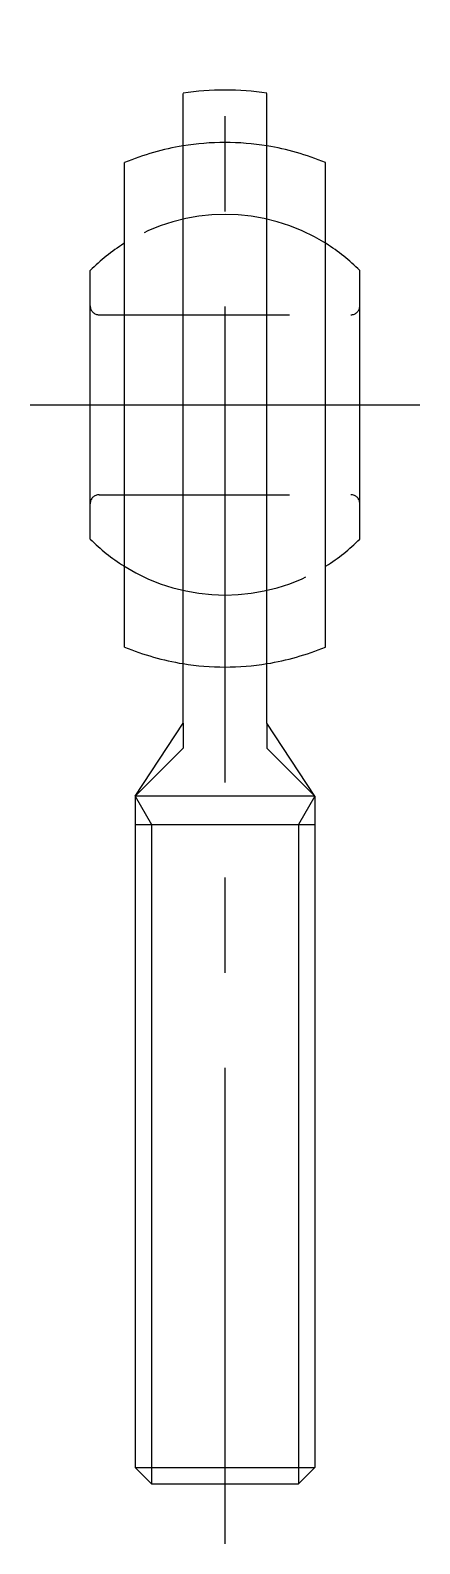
# Model space of a CAD drawing. Extents: x -2 to 80.5, y -8 to 67.
# Drawn here: x 67.5 to 80.5, y 16.5 to 67 of the extents above.
import ezdxf

# ---------------------------------------------------------------- set-up
doc = ezdxf.new("R2010")
doc.units = 0
doc.header["$LTSCALE"] = 0.5
doc.linetypes.add('CENTER', pattern=[50.8, 31.75, -6.35, 6.35, -6.35])
doc.linetypes.add('DASHED', pattern=[19.05, 12.7, -6.35])
doc.layers.get('0').update_dxf_attribs({"linetype": 'CONTINUOUS'})
doc.layers.add('CENTER', color=1, linetype='CENTER')

msp = doc.modelspace()

# ---------------------------------------------------------------- linework, layer by layer
at = {"color": 7, "linetype": 'CONTINUOUS'}
for p, q in [((72.567, 43.899), (72.567, 64.909)), ((75.367, 43.899), (75.367, 64.909)), ((70.617, 46.436), (70.617, 62.602)), ((77.317, 46.436), (77.317, 62.602)), ((69.467, 50.039), (69.467, 58.999)), ((78.467, 50.039), (78.467, 58.999)), ((70.967, 41.457), (72.567, 43.899)), ((76.967, 41.457), (75.367, 43.899)), ((70.967, 41.457), (70.967, 19.06)), ((76.967, 41.457), (70.967, 41.457)), ((76.967, 41.457), (76.967, 19.06)), ((70.967, 40.519), (76.967, 40.519)), ((70.967, 19.06), (76.967, 19.06)), ((70.967, 19.06), (71.508, 18.519)), ((76.967, 19.06), (76.425, 18.519)), ((71.508, 18.519), (76.425, 18.519))]:
    msp.add_line(p, q, dxfattribs=at)
at = {"color": 3, "linetype": 'DASHED'}
for p, q in [((69.767, 57.519), (78.167, 57.519)), ((69.767, 51.519), (78.167, 51.519)), ((72.567, 43.899), (72.567, 43.057)), ((75.367, 43.899), (75.367, 43.057)), ((70.967, 41.457), (72.567, 43.057)), ((76.967, 41.457), (75.367, 43.057))]:
    msp.add_line(p, q, dxfattribs=at)
at = {"color": 3, "linetype": 'CONTINUOUS'}
for p, q in [((70.967, 41.457), (71.508, 40.519)), ((76.967, 41.457), (76.425, 40.519)), ((71.508, 40.519), (71.508, 18.519)), ((76.425, 40.519), (76.425, 18.519))]:
    msp.add_line(p, q, dxfattribs=at)
at = {"color": 7, "linetype": 'CONTINUOUS'}
for centre, radius, start, end in [((73.967, 56.019), 9, 81.051, 98.949), ((73.967, 54.519), 8.75, 99.2069, 112.5108), ((73.967, 54.519), 8.75, 67.4892, 80.7931), ((73.967, 54.519), 6.349, 122.1098, 135.1312), ((73.967, 54.519), 6.349, 44.8688, 57.8902), ((73.967, 54.518), 6.349, 224.8688, 237.8902), ((73.967, 54.518), 6.349, 302.1098, 315.1312), ((73.967, 54.519), 8.75, 247.4892, 260.7931), ((73.967, 54.519), 8.75, 279.2069, 292.5108)]:
    msp.add_arc(centre, radius, start, end, dxfattribs=at)
at = {"color": 3, "linetype": 'DASHED'}
for centre, radius, start, end in [((73.967, 54.519), 8.75, 80.7931, 99.2069), ((73.967, 54.519), 6.349, 57.8902, 122.1098), ((69.767, 57.819), 0.3, 180, 270), ((78.167, 57.819), 0.3, 270, 0), ((69.767, 51.219), 0.3, 90, 180), ((78.167, 51.219), 0.3, 0, 90), ((73.967, 54.518), 6.349, 237.8902, 302.1098), ((73.967, 54.519), 8.75, 260.7931, 279.2069)]:
    msp.add_arc(centre, radius, start, end, dxfattribs=at)
at = {"layer": 'CENTER', "color": 1, "linetype": 'CENTER'}
for p, q in [((73.967, 16.519), (73.967, 67.013)), ((67.467, 54.519), (80.467, 54.519))]:
    msp.add_line(p, q, dxfattribs=at)

doc.saveas('drawing.dxf')
